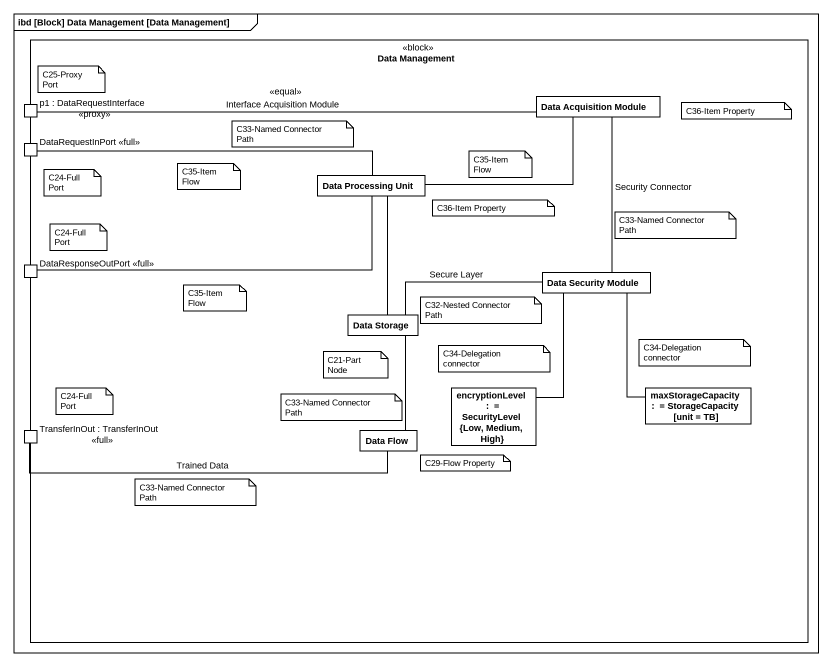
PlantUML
@startuml
mainframe ibd [Block] Data Management [Data Management]
rectangle "Data Management" as Data_Management <<block>> {
  port "p1 : DataRequestInterface <<proxy>>" as p1_DataRequestInterface
  rectangle "Data Acquisition Module" as Data_Acquisition_Module
  port "DataRequestInPort <<full>>" as DataRequestInPort_full
  rectangle "Data Processing Unit" as Data_Processing_Unit
  port "DataResponseOutPort <<full>>" as DataResponseOutPort_full
  rectangle "Data Security Module" as Data_Security_Module
  rectangle "Data Storage" as Data_Storage
  rectangle "encryptionLevel :  = SecurityLevel {Low, Medium, High}" as encryptionLevel
  rectangle "maxStorageCapacity :  = StorageCapacity [unit = TB]" as maxStorageCapacity
  port "TransferInOut : TransferInOut <<full>>" as TransferInOut_TransferInOut
  rectangle "Data Flow" as Data_Flow
}
p1_DataRequestInterface -right- Data_Acquisition_Module : <<equal>>\nInterface Acquisition Module
Data_Acquisition_Module -left- Data_Processing_Unit
DataRequestInPort_full -right- Data_Processing_Unit
DataResponseOutPort_full -right- Data_Processing_Unit
Data_Security_Module -up- Data_Acquisition_Module : Security Connector
Data_Storage -up- Data_Processing_Unit
Data_Storage -right- Data_Security_Module : Secure Layer
encryptionLevel -up- Data_Security_Module
maxStorageCapacity -up- Data_Security_Module
TransferInOut_TransferInOut -right- Data_Flow : Trained Data
Data_Flow -up- Data_Storage
note as N1
  C25-Proxy Port
end note
note as N2
  C33-Named Connector Path
end note
note as N3
  C36-Item Property
end note
note as N4
  C24-Full Port
end note
note as N5
  C35-Item Flow
end note
note as N6
  C35-Item Flow
end note
note as N7
  C36-Item Property
end note
note as N8
  C24-Full Port
end note
note as N9
  C33-Named Connector Path
end note
note as N10
  C35-Item Flow
end note
note as N11
  C32-Nested Connector Path
end note
note as N12
  C21-Part Node
end note
note as N13
  C34-Delegation connector
end note
note as N14
  C34-Delegation connector
end note
note as N15
  C24-Full Port
end note
note as N16
  C33-Named Connector Path
end note
note as N17
  C33-Named Connector Path
end note
note as N18
  C29-Flow Property
end note
@enduml
